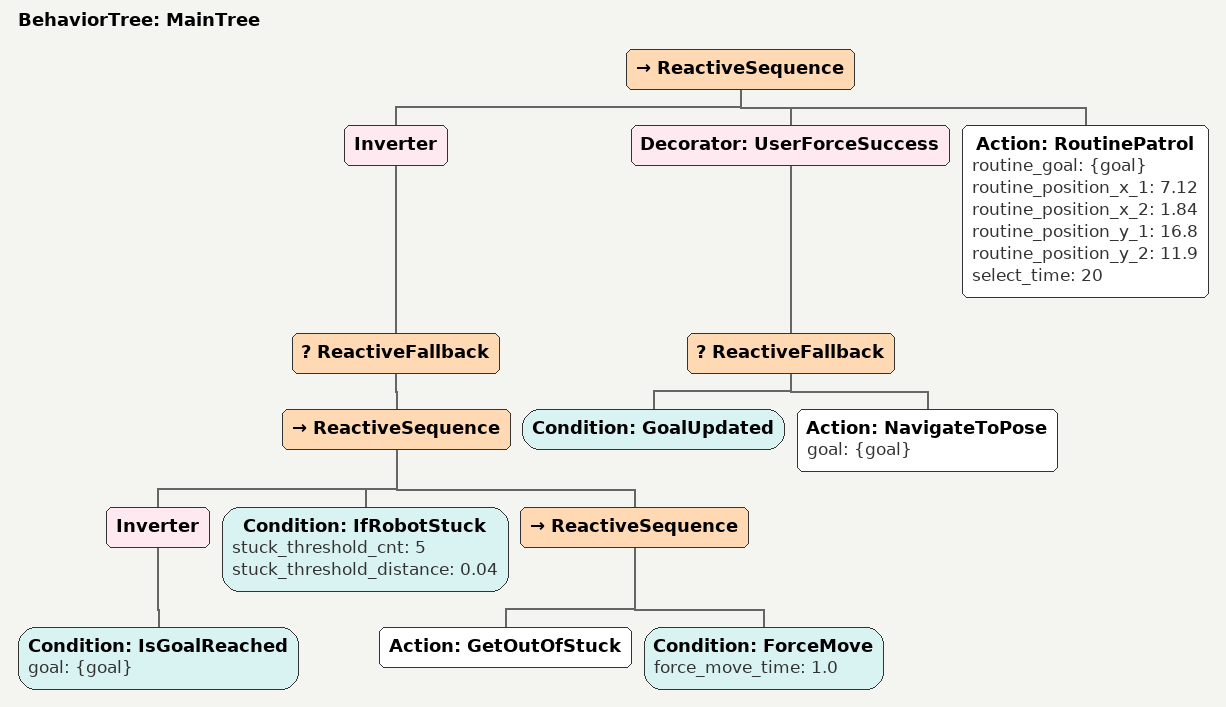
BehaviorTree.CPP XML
<?xml version="1.0"?>
<root main_tree_to_execute="MainTree">
    <BehaviorTree ID="MainTree">
        <ReactiveSequence>
            <Inverter>
                <ReactiveFallback>
                    <ReactiveSequence>
                        <Inverter>
                            <Condition ID="IsGoalReached" goal="{goal}"/>
                        </Inverter>
                        <Condition ID="IfRobotStuck" stuck_threshold_cnt="5" stuck_threshold_distance="0.04"/>
                        <ReactiveSequence>
                            <Action ID="GetOutOfStuck"/>
                            <Condition ID="ForceMove" force_move_time="1.0"/>
                        </ReactiveSequence>
                    </ReactiveSequence>
                </ReactiveFallback>
            </Inverter>
            <Decorator ID="UserForceSuccess">
                <ReactiveFallback>
                    <Condition ID="GoalUpdated"/>
                    <Action ID="NavigateToPose" goal="{goal}"/>
                </ReactiveFallback>
            </Decorator>
            <Action ID="RoutinePatrol" routine_goal="{goal}" routine_position_x_1="7.12" routine_position_x_2="1.84" routine_position_y_1="16.8" routine_position_y_2="11.9" select_time="20"/>
        </ReactiveSequence>
    </BehaviorTree>
</root>
